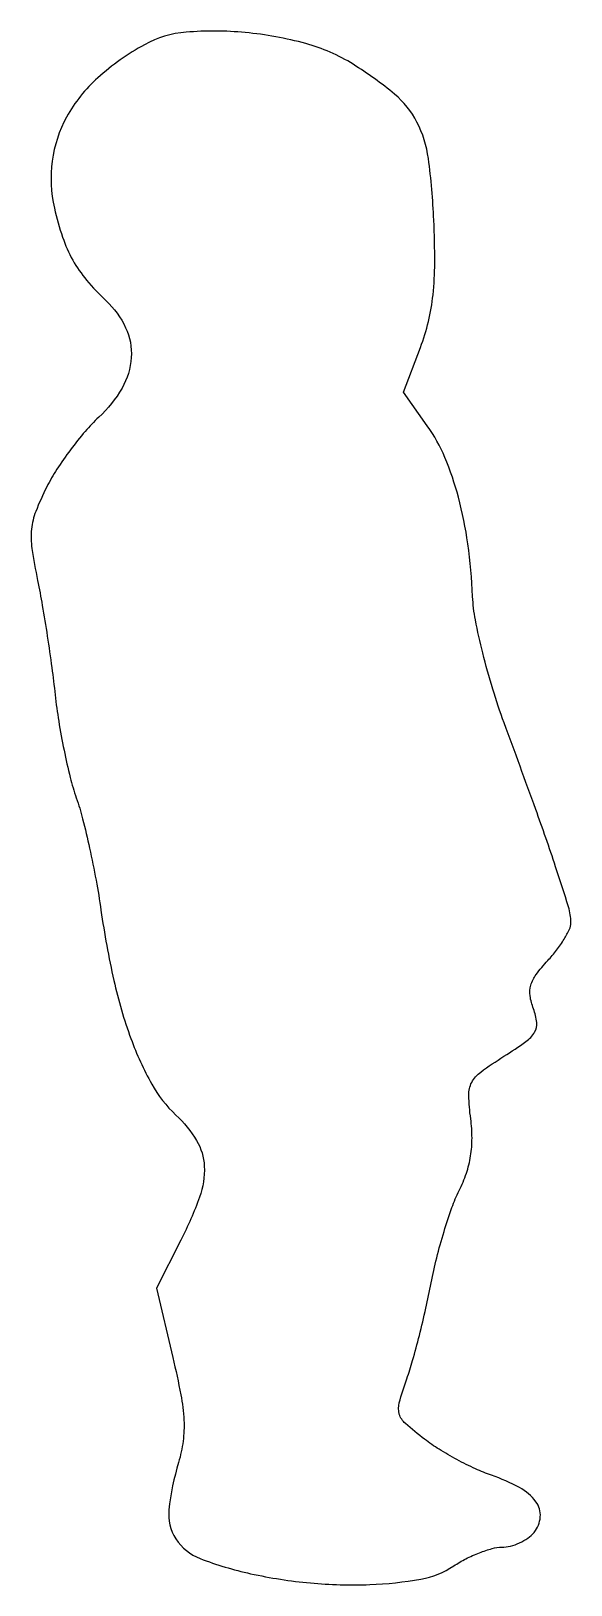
# Model space of a CAD drawing. Extents: x 0 to 58, y 0 to 166.
import ezdxf

# ---------------------------------------------------------------- set-up
doc = ezdxf.new("R2010")
doc.units = 0

msp = doc.modelspace()

# ---------------------------------------------------------------- linework, layer by layer
msp.add_lwpolyline([(12.5, 164.411134, 0.057362), (7.528394, 160.883409, 0.083942), (4.196658, 156.69167, 0.093326), (2.650016, 151.992742, 0.089332), (2.882564, 146.976474, 0.02567), (3.765758, 143.856338, 0.045497), (4.850436, 141.415043, 0.047252), (6.327308, 139.272311, 0.030228), (8.408178, 137.075686, -0.0963), (10.491316, 134.199143, -0.125111), (11.090381, 131.012686, -0.115793), (10.101359, 127.742066, -0.074757), (7.622184, 124.63487, 0.028733), (6.171436, 123.124403, 0.016694), (4.600694, 121.1596, 0.016653), (3.153233, 119.078473, 0.026862), (2.079577, 117.206321, 0.022515), (0.898852, 114.576245, 0.069802), (0.442099, 112.689919, 0.061119), (0.491631, 110.617607, 0.014472), (1.094517, 107.206321, -0.008408), (1.596477, 104.554187, -0.004515), (2.131067, 101.266857, -0.004494), (2.615973, 97.903652, -0.007024), (2.966555, 95, 0.013861), (3.345926, 92.182218, 0.010237), (3.915543, 89.0875, 0.010363), (4.574818, 86.183258, 0.022746), (5.224975, 84, -0.021297), (5.900711, 81.754645, -0.008435), (6.644458, 78.61875, -0.008331), (7.334878, 75.201181, -0.010342), (7.858037, 72, 0.019897), (9.231513, 64.499079, 0.032434), (11.054609, 58.293335, 0.03902), (13.269782, 53.445136, 0.078373), (15.852944, 50.137371, -0.069783), (18.061568, 47.4067, -0.125743), (18.881363, 44.665353, -0.097023), (18.373811, 41.374627, -0.030647), (16.392679, 36.788212), (13.785358, 31.642912), (15.527768, 24.244026, -0.010764), (16.373666, 20.270534, -0.033511), (16.704507, 17.554867, -0.045996), (16.620619, 15.330495, -0.04039), (16.135089, 13.05655, 0.045737), (15.109381, 7.988426, 0.172334), (15.846375, 4.883348, 0.15893), (18.429587, 2.789193, 0.037394), (23.82629, 1.171444, 0.030995), (30.202341, 0.178299, 0.032702), (36.53823, 0.006108, 0.034857), (42.00277, 0.598012, 0.102197), (45.5, 2, -0.02849), (46.804781, 2.760976, -0.025066), (48.243719, 3.405128, -0.025875), (49.60248, 3.853968, -0.066149), (50.627555, 3.993411, 0.063434), (51.538563, 4.112324, 0.044114), (52.516263, 4.463312, 0.044336), (53.410338, 4.976951, 0.067102), (54.069567, 5.583823, 0.155718), (54.73538, 7.23273, 0.180737), (54.265616, 8.849332, 0.109178), (52.520304, 10.358268, 0.040548), (49.532503, 11.672321, -0.025219), (47.819243, 12.364021, -0.014891), (45.845786, 13.351443, -0.014879), (43.929158, 14.457664, -0.024601), (42.389829, 15.516234, -0.017345), (40.336514, 17.198142, -0.141924), (39.691639, 18.209003, -0.140347), (39.683189, 19.413133, -0.016834), (40.491261, 21.975231, 0.016076), (41.11004, 23.926836, 0.006593), (41.82895, 26.610915, 0.006515), (42.525769, 29.515108, 0.008297), (43.088886, 32.211791, -0.014448), (43.680621, 34.881013, -0.011776), (44.46312, 37.70175, -0.01195), (45.307293, 40.265813, -0.030252), (46.07561, 42.070763, 0.034933), (46.843121, 43.921663, 0.040932), (47.297411, 45.766604, 0.040457), (47.44833, 47.679187, 0.032814), (47.309045, 49.732567, -0.025284), (47.099447, 52.258914, -0.130886), (47.413498, 53.611919, -0.113453), (48.38012, 54.726763, -0.016864), (50.856354, 56.40932, 0.014197), (53.194502, 57.979888, 0.099035), (54.131442, 58.978612, 0.168851), (54.364101, 60.011668, 0.062655), (54.007635, 61.47992, -0.053763), (53.642643, 62.874965, -0.109492), (53.721068, 63.999272, -0.08842), (54.290754, 65.137253, -0.026729), (55.531441, 66.628426, 0.023631), (56.476326, 67.749876, 0.026361), (57.274861, 68.916605, 0.027013), (57.842356, 69.971708, 0.110309), (58, 70.677568, 0.074721), (57.746757, 72.3627, 0.006009), (56.372026, 76.64922, 0.005974), (54.245824, 82.770422, 0.001813), (50.877963, 92, -0.014574), (49.660428, 95.621007, -0.012742), (48.595756, 99.471875, -0.012914), (47.812298, 103.001464, -0.036774), (47.513346, 105.5, 0.022709), (47.001117, 111.114584, 0.030775), (45.999931, 116.106886, 0.034768), (44.55019, 120.353806, 0.055041), (42.679845, 123.709823), (40.123275, 127.302981), (41.938069, 132.07913, 0.031665), (42.800037, 134.867499, 0.032848), (43.290146, 137.708513, 0.026106), (43.470001, 141.101532, 0.010937), (43.373358, 145.677639, 0.02249), (42.793918, 152.248032, 0.086191), (41.565747, 156.150656, 0.099315), (39.191421, 159.118021, 0.035411), (34.776853, 162.317804, 0.072457), (29.71559, 164.528061, 0.043373), (23.246144, 165.707884, 0.043809), (16.942931, 165.746534, 0.105664)], format="xyb", close=True)

doc.saveas('drawing.dxf')
